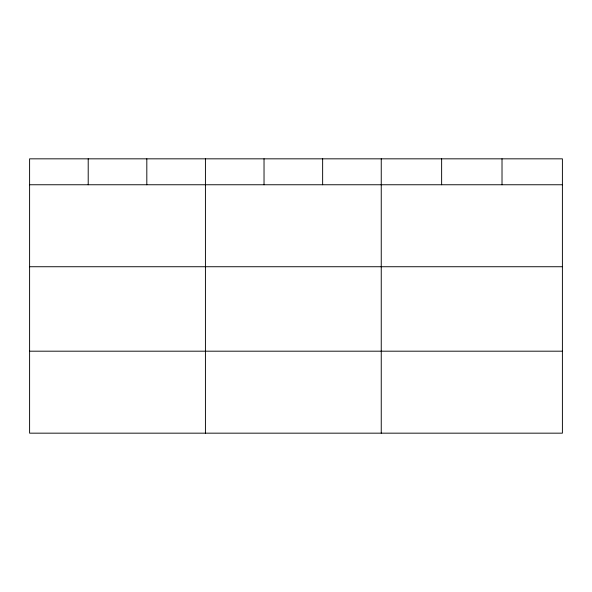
<?xml version="1.0" encoding="UTF-8"?>
<svg xmlns="http://www.w3.org/2000/svg" width="592" height="592" viewBox="0 0 592 592"><rect width="100%" height="100%" fill="white"/><g stroke="black" fill="none" stroke-linecap="round" stroke-linejoin="round"><path stroke-width="0.89" d="M562.4 266.733L562.4 158.834L29.6 158.834L29.6 433.166L562.4 433.166L562.4 266.733L29.6 266.733M29.6 184.756L562.4 184.756M29.6 351.189L562.4 351.189M502.016 158.834L502.016 184.756M441.632 158.834L441.632 184.756M381.248 158.834L381.248 433.166M322.64 158.834L322.64 184.756M264.032 158.834L264.032 184.756M205.424 158.834L205.424 433.166M146.816 158.834L146.816 184.756M88.208 158.834L88.208 184.756"/></g></svg>
